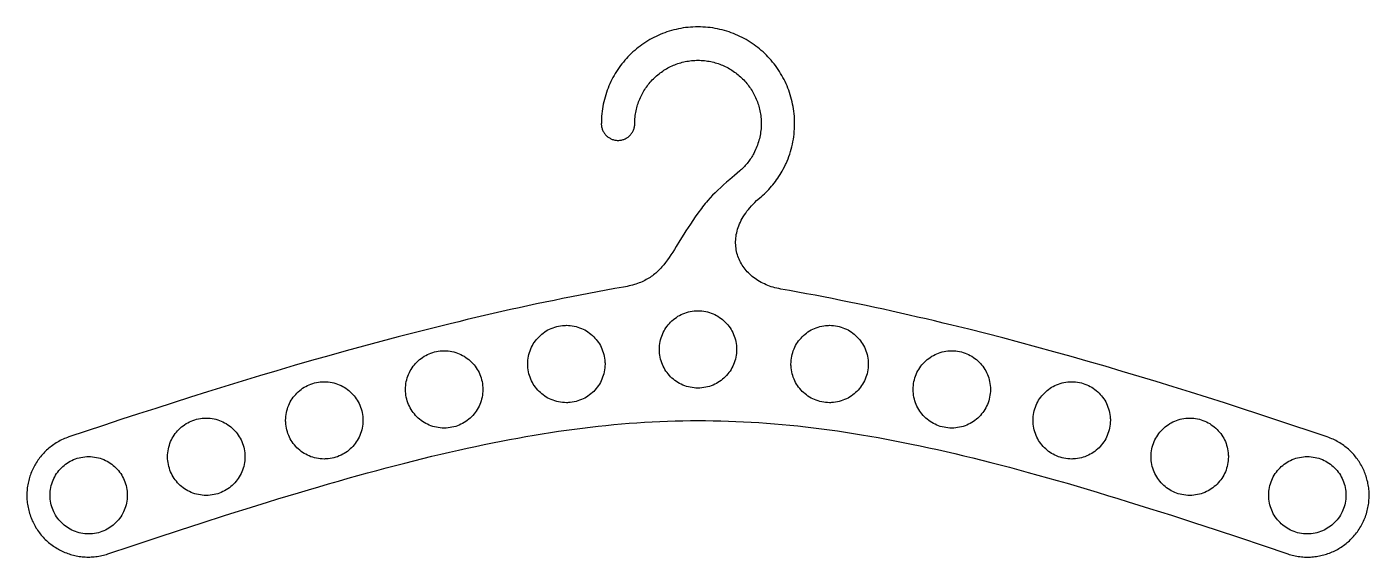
# Model space of a CAD drawing. Extents: x 27 to 2943, y 104 to 2866.
# Drawn here: x 2015.9 to 2415.9, y 2614.4 to 2772.2 of the extents above; entities that cross this region are included whole.
import ezdxf

# ---------------------------------------------------------------- set-up
doc = ezdxf.new("R2010")
doc.units = 0
doc.layers.add('IMPORT_-_HANGER_PACK_EPS', color=18, linetype='CONTINUOUS')

msp = doc.modelspace()

# ---------------------------------------------------------------- linework, layer by layer
at = {"layer": 'IMPORT_-_HANGER_PACK_EPS'}
for points in [[(2215.88, 2772.25), (2215.14, 2772.24), (2214.4, 2772.21), (2213.66, 2772.17), (2212.93, 2772.1), (2212.21, 2772.02), (2211.49, 2771.92), (2210.78, 2771.8), (2210.07, 2771.67), (2209.37, 2771.51), (2208.68, 2771.34), (2207.99, 2771.16), (2207.31, 2770.96), (2206.63, 2770.74), (2205.97, 2770.5), (2205.31, 2770.25), (2204.66, 2769.99), (2204.02, 2769.71), (2203.38, 2769.41), (2202.76, 2769.1), (2202.14, 2768.78), (2201.53, 2768.44), (2200.94, 2768.09), (2200.35, 2767.72), (2199.77, 2767.34), (2199.2, 2766.94), (2198.64, 2766.54), (2198.09, 2766.12), (2197.55, 2765.68), (2197.03, 2765.24), (2196.51, 2764.78), (2196, 2764.31), (2195.51, 2763.83), (2195.03, 2763.33), (2194.56, 2762.83), (2194.1, 2762.31), (2193.66, 2761.78), (2193.22, 2761.25), (2192.8, 2760.7), (2192.39, 2760.14), (2192, 2759.57), (2191.62, 2758.99), (2191.25, 2758.4), (2190.9, 2757.8), (2190.56, 2757.2), (2190.23, 2756.58), (2189.92, 2755.95), (2189.63, 2755.32), (2189.35, 2754.68), (2189.08, 2754.03), (2188.83, 2753.37), (2188.6, 2752.7), (2188.38, 2752.03), (2188.18, 2751.35), (2187.99, 2750.66), (2187.82, 2749.97), (2187.67, 2749.27), (2187.54, 2748.56), (2187.42, 2747.85), (2187.32, 2747.13), (2187.24, 2746.4), (2187.17, 2745.67), (2187.13, 2744.94), (2187.1, 2744.2), (2187.09, 2743.45), (2187.07, 2743.45), (2187.08, 2743.2), (2187.1, 2742.94), (2187.13, 2742.69), (2187.17, 2742.45), (2187.23, 2742.2), (2187.29, 2741.97), (2187.37, 2741.74), (2187.46, 2741.51), (2187.56, 2741.29), (2187.67, 2741.07), (2187.79, 2740.86), (2187.92, 2740.66), (2188.06, 2740.46), (2188.21, 2740.27), (2188.37, 2740.09), (2188.53, 2739.92), (2188.7, 2739.75), (2188.89, 2739.6), (2189.07, 2739.45), (2189.27, 2739.31), (2189.47, 2739.18), (2189.68, 2739.06), (2189.9, 2738.95), (2190.12, 2738.85), (2190.34, 2738.76), (2190.58, 2738.68), (2190.81, 2738.61), (2191.06, 2738.56), (2191.3, 2738.51), (2191.55, 2738.48), (2191.81, 2738.46), (2192.06, 2738.45), (2192.32, 2738.46), (2192.57, 2738.48), (2192.82, 2738.51), (2193.07, 2738.56), (2193.31, 2738.61), (2193.55, 2738.68), (2193.78, 2738.76), (2194.01, 2738.85), (2194.23, 2738.95), (2194.45, 2739.06), (2194.66, 2739.18), (2194.86, 2739.31), (2195.05, 2739.45), (2195.24, 2739.6), (2195.42, 2739.75), (2195.6, 2739.92), (2195.76, 2740.09), (2195.92, 2740.27), (2196.07, 2740.46), (2196.21, 2740.66), (2196.34, 2740.86), (2196.46, 2741.07), (2196.57, 2741.29), (2196.67, 2741.51), (2196.76, 2741.74), (2196.84, 2741.97), (2196.91, 2742.2), (2196.96, 2742.45), (2197.01, 2742.69), (2197.04, 2742.94), (2197.06, 2743.2), (2197.06, 2743.45), (2197.05, 2743.45), (2197.05, 2743.94), (2197.07, 2744.42), (2197.1, 2744.9), (2197.14, 2745.37), (2197.2, 2745.85), (2197.26, 2746.31), (2197.34, 2746.78), (2197.43, 2747.24), (2197.53, 2747.7), (2197.64, 2748.15), (2197.76, 2748.6), (2197.89, 2749.04), (2198.04, 2749.48), (2198.19, 2749.92), (2198.35, 2750.35), (2198.53, 2750.77), (2198.71, 2751.19), (2198.91, 2751.6), (2199.11, 2752.01), (2199.32, 2752.42), (2199.55, 2752.81), (2199.78, 2753.21), (2200.02, 2753.59), (2200.27, 2753.97), (2200.53, 2754.34), (2200.8, 2754.71), (2201.07, 2755.07), (2201.36, 2755.42), (2201.65, 2755.77), (2201.95, 2756.11), (2202.26, 2756.44), (2202.58, 2756.76), (2202.9, 2757.08), (2203.23, 2757.39), (2203.57, 2757.69), (2203.92, 2757.98), (2204.27, 2758.27), (2204.63, 2758.54), (2204.99, 2758.81), (2205.37, 2759.07), (2205.75, 2759.32), (2206.13, 2759.56), (2206.52, 2759.79), (2206.92, 2760.01), (2207.32, 2760.23), (2207.73, 2760.43), (2208.15, 2760.63), (2208.57, 2760.81), (2208.99, 2760.98), (2209.42, 2761.15), (2209.86, 2761.3), (2210.3, 2761.44), (2210.74, 2761.58), (2211.19, 2761.7), (2211.64, 2761.81), (2212.1, 2761.91), (2212.56, 2762), (2213.02, 2762.07), (2213.49, 2762.14), (2213.96, 2762.19), (2214.44, 2762.24), (2214.92, 2762.27), (2215.4, 2762.29), (2215.88, 2762.29), (2216.37, 2762.29), (2216.85, 2762.27), (2217.33, 2762.24), (2217.8, 2762.19), (2218.28, 2762.14), (2218.74, 2762.07), (2219.21, 2762), (2219.67, 2761.91), (2220.13, 2761.81), (2220.58, 2761.7), (2221.03, 2761.58), (2221.47, 2761.44), (2221.91, 2761.3), (2222.35, 2761.15), (2222.77, 2760.98), (2223.2, 2760.81), (2223.62, 2760.63), (2224.03, 2760.43), (2224.44, 2760.23), (2224.85, 2760.01), (2225.24, 2759.79), (2225.63, 2759.56), (2226.02, 2759.32), (2226.4, 2759.07), (2226.77, 2758.81), (2227.14, 2758.54), (2227.5, 2758.27), (2227.85, 2757.98), (2228.2, 2757.69), (2228.54, 2757.39), (2228.87, 2757.08), (2229.19, 2756.76), (2229.51, 2756.44), (2229.82, 2756.11), (2230.12, 2755.77), (2230.41, 2755.42), (2230.7, 2755.07), (2230.97, 2754.71), (2231.24, 2754.34), (2231.5, 2753.97), (2231.75, 2753.59), (2231.99, 2753.21), (2232.22, 2752.81), (2232.45, 2752.42), (2232.66, 2752.01), (2232.86, 2751.6), (2233.06, 2751.19), (2233.24, 2750.77), (2233.42, 2750.35), (2233.58, 2749.92), (2233.74, 2749.48), (2233.88, 2749.04), (2234.01, 2748.6), (2234.13, 2748.15), (2234.25, 2747.7), (2234.35, 2747.24), (2234.43, 2746.78), (2234.51, 2746.31), (2234.58, 2745.85), (2234.63, 2745.37), (2234.68, 2744.9), (2234.71, 2744.42), (2234.72, 2743.94), (2234.73, 2743.45), (2234.72, 2742.94), (2234.7, 2742.43), (2234.67, 2741.92), (2234.62, 2741.42), (2234.56, 2740.92), (2234.48, 2740.42), (2234.4, 2739.93), (2234.3, 2739.44), (2234.18, 2738.96), (2234.06, 2738.48), (2233.92, 2738), (2233.77, 2737.53), (2233.61, 2737.07), (2233.44, 2736.61), (2233.25, 2736.15), (2233.06, 2735.7), (2232.75, 2735.06), (2232.5, 2734.56), (2232.31, 2734.22), (2232.11, 2733.87), (2231.9, 2733.53), (2231.69, 2733.2), (2231.47, 2732.87), (2231.24, 2732.54), (2231, 2732.22), (2230.76, 2731.9), (2230.51, 2731.59), (2230.26, 2731.28), (2229.99, 2730.98), (2229.72, 2730.68), (2229.45, 2730.39), (2229.17, 2730.1), (2228.88, 2729.82), (2228.58, 2729.55), (2228.58, 2729.55), (2228.37, 2729.35), (2226.76, 2727.96), (2225.37, 2726.79), (2224.43, 2725.99), (2223.52, 2725.2), (2222.65, 2724.41), (2221.82, 2723.63), (2221.02, 2722.86), (2220.26, 2722.09), (2219.53, 2721.32), (2218.84, 2720.56), (2218.42, 2720.09), (2218.02, 2719.61), (2217.63, 2719.14), (2217.25, 2718.66), (2216.89, 2718.19), (2216.54, 2717.71), (2216.19, 2717.24), (2215.87, 2716.76), (2215.08, 2715.66), (2214.33, 2714.59), (2213.62, 2713.54), (2212.95, 2712.51), (2212.3, 2711.51), (2211.69, 2710.53), (2210.52, 2708.64), (2209.42, 2706.85), (2208.89, 2706), (2208.36, 2705.17), (2207.84, 2704.37), (2207.31, 2703.59), (2206.78, 2702.84), (2206.24, 2702.12), (2205.69, 2701.43), (2205.41, 2701.1), (2205.13, 2700.77), (2204.84, 2700.45), (2204.54, 2700.14), (2204.24, 2699.83), (2203.94, 2699.53), (2203.63, 2699.24), (2203.31, 2698.96), (2202.98, 2698.69), (2202.65, 2698.42), (2202.31, 2698.16), (2201.95, 2697.91), (2201.59, 2697.66), (2201.23, 2697.43), (2200.85, 2697.2), (2200.46, 2696.98), (2200.06, 2696.77), (2199.65, 2696.56), (2199.22, 2696.37), (2198.79, 2696.18), (2198.34, 2696), (2197.88, 2695.83), (2197.41, 2695.67), (2196.92, 2695.51), (2196.42, 2695.37), (2195.9, 2695.23), (2195.37, 2695.1), (2194.82, 2694.98), (2194.26, 2694.87), (2193.68, 2694.77), (2191.09, 2694.31), (2188.5, 2693.84), (2185.91, 2693.36), (2183.32, 2692.87), (2180.73, 2692.37), (2178.15, 2691.86), (2175.56, 2691.35), (2172.98, 2690.82), (2170.39, 2690.29), (2167.81, 2689.74), (2165.22, 2689.19), (2162.64, 2688.63), (2160.06, 2688.06), (2157.48, 2687.48), (2154.89, 2686.9), (2152.31, 2686.3), (2149.73, 2685.7), (2147.15, 2685.09), (2144.57, 2684.47), (2141.99, 2683.85), (2136.83, 2682.57), (2131.67, 2681.27), (2126.51, 2679.93), (2121.35, 2678.57), (2116.2, 2677.18), (2111.04, 2675.77), (2105.88, 2674.32), (2100.73, 2672.86), (2095.57, 2671.37), (2090.41, 2669.85), (2085.25, 2668.31), (2080.1, 2666.76), (2074.93, 2665.18), (2069.77, 2663.57), (2064.61, 2661.95), (2059.45, 2660.32), (2054.28, 2658.66), (2049.11, 2656.99), (2043.94, 2655.3), (2038.77, 2653.59), (2033.6, 2651.87), (2028.42, 2650.14), (2027.97, 2649.98), (2027.53, 2649.81), (2027.1, 2649.64), (2026.67, 2649.45), (2026.25, 2649.26), (2025.84, 2649.05), (2025.43, 2648.83), (2025.03, 2648.61), (2024.64, 2648.38), (2024.25, 2648.13), (2023.88, 2647.88), (2023.51, 2647.62), (2023.14, 2647.35), (2022.79, 2647.08), (2022.44, 2646.79), (2022.1, 2646.5), (2021.77, 2646.2), (2021.45, 2645.9), (2021.13, 2645.58), (2020.83, 2645.26), (2020.53, 2644.93), (2020.24, 2644.6), (2019.96, 2644.26), (2019.68, 2643.91), (2019.42, 2643.56), (2019.16, 2643.2), (2018.92, 2642.83), (2018.68, 2642.46), (2018.45, 2642.08), (2018.23, 2641.7), (2018.02, 2641.32), (2017.82, 2640.92), (2017.63, 2640.53), (2017.45, 2640.13), (2017.27, 2639.72), (2017.11, 2639.31), (2016.96, 2638.9), (2016.81, 2638.48), (2016.68, 2638.06), (2016.56, 2637.64), (2016.44, 2637.21), (2016.34, 2636.78), (2016.25, 2636.35), (2016.16, 2635.91), (2016.09, 2635.47), (2016.03, 2635.03), (2015.98, 2634.59), (2015.94, 2634.15), (2015.91, 2633.7), (2015.89, 2633.25), (2015.89, 2632.8), (2015.89, 2632.35), (2015.91, 2631.9), (2015.93, 2631.45), (2015.97, 2630.99), (2016.02, 2630.54), (2016.08, 2630.09), (2016.15, 2629.63), (2016.24, 2629.18), (2016.33, 2628.72), (2016.44, 2628.27), (2016.56, 2627.82), (2016.7, 2627.37), (2016.84, 2626.92), (2017, 2626.47), (2017.16, 2626.03), (2017.34, 2625.59), (2017.52, 2625.17), (2017.72, 2624.75), (2017.93, 2624.33), (2018.14, 2623.93), (2018.37, 2623.53), (2018.6, 2623.13), (2018.84, 2622.75), (2019.09, 2622.37), (2019.35, 2622), (2019.62, 2621.64), (2019.9, 2621.29), (2020.18, 2620.94), (2020.47, 2620.6), (2020.77, 2620.27), (2021.08, 2619.94), (2021.39, 2619.63), (2021.71, 2619.32), (2022.04, 2619.02), (2022.38, 2618.73), (2022.72, 2618.45), (2023.07, 2618.18), (2023.42, 2617.92), (2023.78, 2617.66), (2024.14, 2617.41), (2024.52, 2617.18), (2024.89, 2616.95), (2025.27, 2616.73), (2025.66, 2616.52), (2026.05, 2616.32), (2026.45, 2616.12), (2026.85, 2615.94), (2027.25, 2615.77), (2027.66, 2615.61), (2028.08, 2615.45), (2028.49, 2615.31), (2028.91, 2615.18), (2029.34, 2615.05), (2029.77, 2614.94), (2030.2, 2614.84), (2030.63, 2614.74), (2031.06, 2614.66), (2031.5, 2614.59), (2031.94, 2614.53), (2032.39, 2614.48), (2032.83, 2614.44), (2033.28, 2614.41), (2033.72, 2614.39), (2034.17, 2614.38), (2034.62, 2614.39), (2035.08, 2614.4), (2035.53, 2614.43), (2035.98, 2614.47), (2036.44, 2614.52), (2036.89, 2614.58), (2037.34, 2614.65), (2037.8, 2614.73), (2038.25, 2614.83), (2038.71, 2614.94), (2039.16, 2615.06), (2039.61, 2615.19), (2040.06, 2615.34), (2047.32, 2617.76), (2054.4, 2620.12), (2061.34, 2622.39), (2068.11, 2624.59), (2074.74, 2626.71), (2078, 2627.75), (2081.22, 2628.76), (2084.41, 2629.76), (2087.56, 2630.73), (2090.68, 2631.69), (2093.77, 2632.62), (2096.83, 2633.54), (2099.85, 2634.44), (2102.85, 2635.32), (2105.81, 2636.18), (2108.74, 2637.02), (2111.65, 2637.85), (2114.52, 2638.65), (2117.37, 2639.43), (2120.19, 2640.2), (2122.99, 2640.94), (2125.76, 2641.67), (2128.5, 2642.38), (2131.22, 2643.07), (2133.92, 2643.73), (2136.59, 2644.38), (2139.24, 2645.01), (2141.87, 2645.63), (2144.47, 2646.22), (2147.06, 2646.79), (2149.62, 2647.34), (2152.17, 2647.88), (2154.69, 2648.39), (2157.2, 2648.89), (2159.69, 2649.37), (2162.17, 2649.82), (2164.63, 2650.26), (2167.07, 2650.68), (2169.5, 2651.08), (2171.91, 2651.46), (2174.31, 2651.82), (2176.69, 2652.16), (2179.07, 2652.48), (2181.43, 2652.79), (2183.78, 2653.07), (2186.12, 2653.34), (2188.45, 2653.58), (2190.77, 2653.81), (2193.08, 2654.01), (2195.39, 2654.2), (2197.69, 2654.37), (2199.98, 2654.52), (2202.26, 2654.65), (2204.54, 2654.76), (2206.81, 2654.85), (2209.08, 2654.92), (2211.35, 2654.97), (2213.61, 2655), (2215.88, 2655.01), (2218.13, 2655.01), (2220.4, 2654.98), (2222.66, 2654.94), (2224.93, 2654.87), (2227.2, 2654.79), (2229.48, 2654.68), (2231.76, 2654.56), (2234.05, 2654.42), (2236.35, 2654.26), (2238.65, 2654.08), (2240.96, 2653.88), (2243.28, 2653.66), (2245.61, 2653.42), (2247.95, 2653.16), (2250.3, 2652.88), (2252.66, 2652.58), (2255.03, 2652.27), (2257.42, 2651.93), (2259.81, 2651.57), (2262.23, 2651.2), (2264.65, 2650.8), (2267.09, 2650.39), (2269.55, 2649.95), (2272.02, 2649.5), (2274.51, 2649.03), (2277.02, 2648.54), (2279.55, 2648.02), (2282.09, 2647.49), (2284.65, 2646.94), (2287.24, 2646.37), (2289.84, 2645.78), (2292.47, 2645.17), (2295.12, 2644.54), (2297.79, 2643.9), (2300.48, 2643.23), (2303.2, 2642.54), (2305.94, 2641.83), (2308.71, 2641.11), (2311.5, 2640.36), (2314.32, 2639.59), (2317.17, 2638.81), (2320.05, 2638), (2322.95, 2637.18), (2325.88, 2636.34), (2328.85, 2635.47), (2331.84, 2634.59), (2334.86, 2633.69), (2337.92, 2632.76), (2341, 2631.82), (2344.13, 2630.86), (2347.28, 2629.88), (2350.47, 2628.88), (2353.69, 2627.86), (2356.95, 2626.82), (2363.57, 2624.68), (2370.35, 2622.46), (2377.28, 2620.16), (2384.36, 2617.79), (2391.62, 2615.34), (2392.07, 2615.19), (2392.52, 2615.05), (2392.97, 2614.93), (2393.43, 2614.82), (2393.88, 2614.72), (2394.34, 2614.64), (2394.79, 2614.56), (2395.25, 2614.5), (2395.7, 2614.45), (2396.15, 2614.41), (2396.61, 2614.38), (2397.06, 2614.36), (2397.51, 2614.36), (2397.96, 2614.36), (2398.41, 2614.38), (2398.86, 2614.41), (2399.3, 2614.45), (2399.74, 2614.5), (2400.19, 2614.56), (2400.62, 2614.63), (2401.06, 2614.71), (2401.5, 2614.8), (2401.93, 2614.9), (2402.36, 2615.01), (2402.78, 2615.13), (2403.2, 2615.27), (2403.62, 2615.41), (2404.03, 2615.56), (2404.44, 2615.72), (2404.85, 2615.89), (2405.25, 2616.07), (2405.65, 2616.27), (2406.04, 2616.47), (2406.43, 2616.67), (2406.82, 2616.89), (2407.19, 2617.12), (2407.57, 2617.36), (2407.93, 2617.6), (2408.29, 2617.86), (2408.65, 2618.12), (2409, 2618.39), (2409.34, 2618.67), (2409.68, 2618.96), (2410.01, 2619.26), (2410.33, 2619.57), (2410.65, 2619.88), (2410.95, 2620.2), (2411.26, 2620.53), (2411.55, 2620.87), (2411.83, 2621.22), (2412.11, 2621.57), (2412.38, 2621.93), (2412.64, 2622.3), (2412.9, 2622.68), (2413.14, 2623.07), (2413.38, 2623.46), (2413.6, 2623.86), (2413.82, 2624.26), (2414.03, 2624.68), (2414.23, 2625.1), (2414.41, 2625.52), (2414.59, 2625.96), (2414.76, 2626.4), (2414.92, 2626.84), (2415.07, 2627.3), (2415.2, 2627.75), (2415.32, 2628.2), (2415.43, 2628.65), (2415.53, 2629.11), (2415.62, 2629.56), (2415.69, 2630.02), (2415.75, 2630.47), (2415.8, 2630.93), (2415.84, 2631.38), (2415.87, 2631.83), (2415.89, 2632.28), (2415.89, 2632.73), (2415.89, 2633.18), (2415.87, 2633.63), (2415.85, 2634.08), (2415.81, 2634.53), (2415.76, 2634.97), (2415.7, 2635.41), (2415.63, 2635.85), (2415.55, 2636.29), (2415.46, 2636.72), (2415.35, 2637.15), (2415.24, 2637.58), (2415.12, 2638), (2414.99, 2638.43), (2414.85, 2638.84), (2414.69, 2639.26), (2414.53, 2639.67), (2414.36, 2640.07), (2414.18, 2640.48), (2413.99, 2640.87), (2413.79, 2641.27), (2413.58, 2641.65), (2413.36, 2642.04), (2413.13, 2642.41), (2412.9, 2642.79), (2412.65, 2643.15), (2412.4, 2643.51), (2412.13, 2643.87), (2411.86, 2644.22), (2411.58, 2644.56), (2411.29, 2644.9), (2410.99, 2645.23), (2410.69, 2645.55), (2410.37, 2645.87), (2410.05, 2646.17), (2409.72, 2646.47), (2409.38, 2646.77), (2409.04, 2647.05), (2408.68, 2647.33), (2408.32, 2647.6), (2407.95, 2647.86), (2407.57, 2648.12), (2407.19, 2648.36), (2406.8, 2648.6), (2406.4, 2648.82), (2405.99, 2649.04), (2405.58, 2649.25), (2405.16, 2649.44), (2404.73, 2649.63), (2404.3, 2649.81), (2403.86, 2649.98), (2403.41, 2650.14), (2398.3, 2651.87), (2393.19, 2653.58), (2388.09, 2655.28), (2382.99, 2656.95), (2377.9, 2658.62), (2372.8, 2660.26), (2367.71, 2661.88), (2362.62, 2663.48), (2357.54, 2665.07), (2352.45, 2666.63), (2347.37, 2668.17), (2342.29, 2669.68), (2337.21, 2671.18), (2332.13, 2672.65), (2327.05, 2674.09), (2321.97, 2675.51), (2316.89, 2676.9), (2311.81, 2678.27), (2306.73, 2679.61), (2301.65, 2680.92), (2296.57, 2682.2), (2291.49, 2683.45), (2288.94, 2684.06), (2286.4, 2684.67), (2283.86, 2685.27), (2281.32, 2685.86), (2278.78, 2686.44), (2276.23, 2687.02), (2273.69, 2687.59), (2271.14, 2688.15), (2268.6, 2688.7), (2266.05, 2689.24), (2263.51, 2689.77), (2260.96, 2690.3), (2258.41, 2690.82), (2255.86, 2691.33), (2253.32, 2691.82), (2250.77, 2692.32), (2248.22, 2692.8), (2245.66, 2693.27), (2243.11, 2693.73), (2240.56, 2694.19), (2240.55, 2694.19), (2239.97, 2694.3), (2239.4, 2694.42), (2238.83, 2694.56), (2238.28, 2694.71), (2237.73, 2694.88), (2237.2, 2695.06), (2236.67, 2695.25), (2236.16, 2695.46), (2235.66, 2695.69), (2235.17, 2695.93), (2234.69, 2696.18), (2234.22, 2696.44), (2233.76, 2696.72), (2233.32, 2697), (2232.89, 2697.31), (2232.47, 2697.62), (2232.07, 2697.94), (2231.68, 2698.27), (2231.3, 2698.62), (2230.94, 2698.98), (2230.59, 2699.34), (2230.26, 2699.72), (2229.94, 2700.1), (2229.63, 2700.5), (2229.35, 2700.9), (2229.08, 2701.31), (2228.82, 2701.73), (2228.58, 2702.16), (2228.36, 2702.6), (2228.15, 2703.04), (2227.97, 2703.49), (2227.79, 2703.95), (2227.64, 2704.41), (2227.51, 2704.89), (2227.39, 2705.36), (2227.29, 2705.85), (2227.22, 2706.33), (2227.16, 2706.83), (2227.12, 2707.33), (2227.1, 2707.83), (2227.1, 2708.34), (2227.12, 2708.85), (2227.16, 2709.36), (2227.23, 2709.88), (2227.31, 2710.4), (2227.42, 2710.93), (2227.55, 2711.45), (2227.7, 2711.98), (2227.87, 2712.51), (2228.06, 2713.05), (2228.28, 2713.58), (2228.53, 2714.11), (2228.79, 2714.65), (2229.08, 2715.19), (2229.39, 2715.72), (2229.73, 2716.26), (2230.1, 2716.79), (2230.48, 2717.33), (2230.9, 2717.86), (2231.34, 2718.4), (2231.8, 2718.93), (2232.29, 2719.46), (2232.81, 2719.98), (2233.35, 2720.51), (2234.18, 2721.2), (2234.91, 2721.84), (2235.22, 2722.09), (2235.26, 2722.13), (2235.71, 2722.54), (2236.14, 2722.97), (2236.57, 2723.4), (2237, 2723.85), (2237.41, 2724.3), (2237.81, 2724.77), (2238.2, 2725.24), (2238.59, 2725.72), (2238.96, 2726.21), (2239.33, 2726.71), (2239.68, 2727.22), (2240.02, 2727.73), (2240.36, 2728.25), (2240.68, 2728.79), (2240.99, 2729.33), (2241.29, 2729.87), (2241.77, 2730.8), (2241.98, 2731.22), (2242.16, 2731.6), (2242.45, 2732.28), (2242.73, 2732.97), (2242.99, 2733.67), (2243.24, 2734.38), (2243.46, 2735.09), (2243.67, 2735.82), (2243.86, 2736.55), (2244.03, 2737.29), (2244.18, 2738.03), (2244.32, 2738.79), (2244.43, 2739.55), (2244.52, 2740.32), (2244.59, 2741.09), (2244.64, 2741.88), (2244.68, 2742.66), (2244.69, 2743.45), (2244.68, 2744.2), (2244.65, 2744.94), (2244.6, 2745.67), (2244.54, 2746.4), (2244.46, 2747.13), (2244.36, 2747.85), (2244.24, 2748.56), (2244.1, 2749.27), (2243.95, 2749.97), (2243.78, 2750.66), (2243.6, 2751.35), (2243.39, 2752.03), (2243.18, 2752.7), (2242.94, 2753.37), (2242.69, 2754.03), (2242.43, 2754.68), (2242.15, 2755.32), (2241.85, 2755.95), (2241.54, 2756.58), (2241.22, 2757.2), (2240.88, 2757.8), (2240.52, 2758.4), (2240.16, 2758.99), (2239.78, 2759.57), (2239.38, 2760.14), (2238.97, 2760.7), (2238.55, 2761.25), (2238.12, 2761.78), (2237.67, 2762.31), (2237.22, 2762.83), (2236.75, 2763.33), (2236.26, 2763.83), (2235.77, 2764.31), (2235.27, 2764.78), (2234.75, 2765.24), (2234.22, 2765.68), (2233.68, 2766.12), (2233.13, 2766.54), (2232.58, 2766.94), (2232.01, 2767.34), (2231.43, 2767.72), (2230.84, 2768.09), (2230.24, 2768.44), (2229.63, 2768.78), (2229.01, 2769.1), (2228.39, 2769.41), (2227.75, 2769.71), (2227.11, 2769.99), (2226.46, 2770.25), (2225.8, 2770.5), (2225.14, 2770.74), (2224.46, 2770.96), (2223.78, 2771.16), (2223.09, 2771.34), (2222.4, 2771.51), (2221.7, 2771.67), (2220.99, 2771.8), (2220.28, 2771.92), (2219.56, 2772.02), (2218.83, 2772.1), (2218.1, 2772.17), (2217.37, 2772.21), (2216.63, 2772.24), (2215.88, 2772.25)], [(2215.88, 2687.72), (2216.48, 2687.71), (2217.06, 2687.67), (2217.64, 2687.59), (2218.2, 2687.49), (2218.76, 2687.36), (2219.31, 2687.21), (2219.84, 2687.03), (2220.37, 2686.82), (2220.88, 2686.59), (2221.37, 2686.33), (2221.85, 2686.06), (2222.32, 2685.76), (2222.77, 2685.44), (2223.21, 2685.09), (2223.63, 2684.73), (2224.03, 2684.35), (2224.41, 2683.95), (2224.77, 2683.53), (2225.11, 2683.1), (2225.43, 2682.65), (2225.73, 2682.18), (2226.01, 2681.7), (2226.27, 2681.2), (2226.5, 2680.69), (2226.7, 2680.17), (2226.88, 2679.63), (2227.04, 2679.08), (2227.17, 2678.53), (2227.27, 2677.96), (2227.34, 2677.38), (2227.39, 2676.8), (2227.4, 2676.5), (2227.4, 2676.21), (2227.39, 2675.61), (2227.34, 2675.03), (2227.27, 2674.45), (2227.17, 2673.89), (2227.04, 2673.33), (2226.88, 2672.78), (2226.7, 2672.25), (2226.5, 2671.73), (2226.27, 2671.22), (2226.01, 2670.72), (2225.73, 2670.24), (2225.43, 2669.77), (2225.11, 2669.32), (2224.77, 2668.89), (2224.41, 2668.47), (2224.03, 2668.07), (2223.63, 2667.69), (2223.21, 2667.33), (2222.77, 2666.98), (2222.32, 2666.66), (2221.85, 2666.36), (2221.37, 2666.09), (2220.88, 2665.83), (2220.37, 2665.6), (2219.84, 2665.4), (2219.31, 2665.21), (2218.76, 2665.06), (2218.2, 2664.93), (2217.64, 2664.83), (2217.06, 2664.76), (2216.48, 2664.71), (2216.18, 2664.7), (2215.88, 2664.7), (2215.29, 2664.71), (2214.71, 2664.76), (2214.13, 2664.83), (2213.56, 2664.93), (2213.01, 2665.06), (2212.46, 2665.21), (2211.93, 2665.4), (2211.4, 2665.6), (2210.89, 2665.83), (2210.4, 2666.09), (2209.91, 2666.36), (2209.45, 2666.66), (2209, 2666.98), (2208.56, 2667.33), (2208.14, 2667.69), (2207.74, 2668.07), (2207.36, 2668.47), (2207, 2668.89), (2206.66, 2669.32), (2206.34, 2669.77), (2206.04, 2670.24), (2205.76, 2670.72), (2205.51, 2671.22), (2205.28, 2671.73), (2205.07, 2672.25), (2204.89, 2672.78), (2204.74, 2673.33), (2204.61, 2673.89), (2204.51, 2674.45), (2204.43, 2675.03), (2204.39, 2675.61), (2204.38, 2675.91), (2204.37, 2676.21), (2204.39, 2676.8), (2204.43, 2677.38), (2204.51, 2677.96), (2204.61, 2678.53), (2204.74, 2679.08), (2204.89, 2679.63), (2205.07, 2680.17), (2205.28, 2680.69), (2205.51, 2681.2), (2205.76, 2681.7), (2206.04, 2682.18), (2206.34, 2682.65), (2206.66, 2683.1), (2207, 2683.53), (2207.36, 2683.95), (2207.74, 2684.35), (2208.14, 2684.73), (2208.56, 2685.09), (2209, 2685.44), (2209.45, 2685.76), (2209.91, 2686.06), (2210.4, 2686.33), (2210.89, 2686.59), (2211.4, 2686.82), (2211.93, 2687.03), (2212.46, 2687.21), (2213.01, 2687.36), (2213.56, 2687.49), (2214.13, 2687.59), (2214.71, 2687.67), (2215.29, 2687.71), (2215.59, 2687.72)], [(2176.66, 2683.38), (2177.26, 2683.36), (2177.84, 2683.32), (2178.42, 2683.24), (2178.98, 2683.14), (2179.54, 2683.01), (2180.09, 2682.86), (2180.62, 2682.68), (2181.15, 2682.47), (2181.66, 2682.24), (2182.15, 2681.99), (2182.64, 2681.71), (2183.1, 2681.41), (2183.55, 2681.09), (2183.99, 2680.75), (2184.41, 2680.38), (2184.81, 2680), (2185.19, 2679.6), (2185.55, 2679.18), (2185.89, 2678.75), (2186.21, 2678.3), (2186.51, 2677.83), (2186.79, 2677.35), (2187.05, 2676.85), (2187.28, 2676.34), (2187.48, 2675.82), (2187.66, 2675.28), (2187.82, 2674.74), (2187.95, 2674.18), (2188.05, 2673.61), (2188.12, 2673.04), (2188.17, 2672.45), (2188.18, 2672.16), (2188.18, 2671.86), (2188.17, 2671.27), (2188.12, 2670.68), (2188.05, 2670.11), (2187.95, 2669.54), (2187.82, 2668.98), (2187.66, 2668.44), (2187.48, 2667.9), (2187.28, 2667.38), (2187.05, 2666.87), (2186.79, 2666.37), (2186.51, 2665.89), (2186.21, 2665.42), (2185.89, 2664.97), (2185.55, 2664.54), (2185.19, 2664.12), (2184.81, 2663.72), (2184.41, 2663.34), (2183.99, 2662.98), (2183.55, 2662.64), (2183.1, 2662.31), (2182.64, 2662.02), (2182.15, 2661.74), (2181.66, 2661.48), (2181.15, 2661.25), (2180.62, 2661.05), (2180.09, 2660.87), (2179.54, 2660.71), (2178.98, 2660.58), (2178.42, 2660.48), (2177.84, 2660.41), (2177.26, 2660.36), (2176.96, 2660.35), (2176.66, 2660.35), (2176.07, 2660.36), (2175.49, 2660.41), (2174.91, 2660.48), (2174.34, 2660.58), (2173.79, 2660.71), (2173.24, 2660.87), (2172.7, 2661.05), (2172.18, 2661.25), (2171.67, 2661.48), (2171.17, 2661.74), (2170.69, 2662.02), (2170.23, 2662.31), (2169.77, 2662.64), (2169.34, 2662.98), (2168.92, 2663.34), (2168.52, 2663.72), (2168.14, 2664.12), (2167.78, 2664.54), (2167.44, 2664.97), (2167.11, 2665.42), (2166.81, 2665.89), (2166.54, 2666.37), (2166.28, 2666.87), (2166.05, 2667.38), (2165.85, 2667.9), (2165.66, 2668.44), (2165.51, 2668.98), (2165.38, 2669.54), (2165.28, 2670.11), (2165.21, 2670.68), (2165.16, 2671.27), (2165.15, 2671.56), (2165.15, 2671.86), (2165.16, 2672.45), (2165.21, 2673.04), (2165.28, 2673.61), (2165.38, 2674.18), (2165.51, 2674.74), (2165.66, 2675.28), (2165.85, 2675.82), (2166.05, 2676.34), (2166.28, 2676.85), (2166.54, 2677.35), (2166.81, 2677.83), (2167.11, 2678.3), (2167.44, 2678.75), (2167.78, 2679.18), (2168.14, 2679.6), (2168.52, 2680), (2168.92, 2680.38), (2169.34, 2680.75), (2169.77, 2681.09), (2170.23, 2681.41), (2170.69, 2681.71), (2171.17, 2681.99), (2171.67, 2682.24), (2172.18, 2682.47), (2172.7, 2682.68), (2173.24, 2682.86), (2173.79, 2683.01), (2174.34, 2683.14), (2174.91, 2683.24), (2175.49, 2683.32), (2176.07, 2683.36), (2176.37, 2683.37)], [(2255.11, 2683.38), (2255.7, 2683.36), (2256.29, 2683.32), (2256.87, 2683.24), (2257.43, 2683.14), (2257.99, 2683.01), (2258.54, 2682.86), (2259.07, 2682.68), (2259.59, 2682.47), (2260.1, 2682.24), (2260.6, 2681.99), (2261.08, 2681.71), (2261.55, 2681.41), (2262, 2681.09), (2262.44, 2680.75), (2262.86, 2680.38), (2263.26, 2680), (2263.64, 2679.6), (2264, 2679.18), (2264.34, 2678.75), (2264.66, 2678.3), (2264.96, 2677.83), (2265.24, 2677.35), (2265.49, 2676.85), (2265.72, 2676.34), (2265.93, 2675.82), (2266.11, 2675.28), (2266.27, 2674.74), (2266.4, 2674.18), (2266.5, 2673.61), (2266.57, 2673.04), (2266.62, 2672.45), (2266.63, 2672.16), (2266.63, 2671.86), (2266.62, 2671.27), (2266.57, 2670.68), (2266.5, 2670.11), (2266.4, 2669.54), (2266.27, 2668.98), (2266.11, 2668.44), (2265.93, 2667.9), (2265.72, 2667.38), (2265.49, 2666.87), (2265.24, 2666.37), (2264.96, 2665.89), (2264.66, 2665.42), (2264.34, 2664.97), (2264, 2664.54), (2263.64, 2664.12), (2263.26, 2663.72), (2262.86, 2663.34), (2262.44, 2662.98), (2262, 2662.64), (2261.55, 2662.31), (2261.08, 2662.02), (2260.6, 2661.74), (2260.1, 2661.48), (2259.59, 2661.25), (2259.07, 2661.05), (2258.54, 2660.87), (2257.99, 2660.71), (2257.43, 2660.58), (2256.87, 2660.48), (2256.29, 2660.41), (2255.7, 2660.36), (2255.41, 2660.35), (2255.11, 2660.35), (2254.52, 2660.36), (2253.93, 2660.41), (2253.36, 2660.48), (2252.79, 2660.58), (2252.23, 2660.71), (2251.69, 2660.87), (2251.15, 2661.05), (2250.63, 2661.25), (2250.12, 2661.48), (2249.62, 2661.74), (2249.14, 2662.02), (2248.67, 2662.31), (2248.22, 2662.64), (2247.79, 2662.98), (2247.37, 2663.34), (2246.97, 2663.72), (2246.59, 2664.12), (2246.23, 2664.54), (2245.88, 2664.97), (2245.56, 2665.42), (2245.26, 2665.89), (2244.98, 2666.37), (2244.73, 2666.87), (2244.5, 2667.38), (2244.29, 2667.9), (2244.11, 2668.44), (2243.96, 2668.98), (2243.83, 2669.54), (2243.73, 2670.11), (2243.65, 2670.68), (2243.61, 2671.27), (2243.6, 2671.56), (2243.59, 2671.86), (2243.61, 2672.45), (2243.65, 2673.04), (2243.73, 2673.61), (2243.83, 2674.18), (2243.96, 2674.74), (2244.11, 2675.28), (2244.29, 2675.82), (2244.5, 2676.34), (2244.73, 2676.85), (2244.98, 2677.35), (2245.26, 2677.83), (2245.56, 2678.3), (2245.88, 2678.75), (2246.23, 2679.18), (2246.59, 2679.6), (2246.97, 2680), (2247.37, 2680.38), (2247.79, 2680.75), (2248.22, 2681.09), (2248.67, 2681.41), (2249.14, 2681.71), (2249.62, 2681.99), (2250.12, 2682.24), (2250.63, 2682.47), (2251.15, 2682.68), (2251.69, 2682.86), (2252.23, 2683.01), (2252.79, 2683.14), (2253.36, 2683.24), (2253.93, 2683.32), (2254.52, 2683.36), (2254.81, 2683.37)], [(2140.26, 2675.82), (2140.85, 2675.8), (2141.43, 2675.76), (2142.01, 2675.69), (2142.58, 2675.58), (2143.13, 2675.46), (2143.68, 2675.3), (2144.22, 2675.12), (2144.74, 2674.91), (2145.25, 2674.68), (2145.75, 2674.43), (2146.23, 2674.15), (2146.7, 2673.85), (2147.15, 2673.53), (2147.58, 2673.19), (2148, 2672.83), (2148.4, 2672.44), (2148.78, 2672.04), (2149.14, 2671.63), (2149.49, 2671.19), (2149.81, 2670.74), (2150.11, 2670.27), (2150.38, 2669.79), (2150.64, 2669.29), (2150.87, 2668.78), (2151.08, 2668.26), (2151.26, 2667.72), (2151.41, 2667.18), (2151.54, 2666.62), (2151.64, 2666.05), (2151.72, 2665.48), (2151.76, 2664.89), (2151.77, 2664.6), (2151.78, 2664.3), (2151.76, 2663.71), (2151.72, 2663.12), (2151.64, 2662.55), (2151.54, 2661.98), (2151.41, 2661.42), (2151.26, 2660.88), (2151.08, 2660.34), (2150.87, 2659.82), (2150.64, 2659.31), (2150.38, 2658.81), (2150.11, 2658.33), (2149.81, 2657.86), (2149.49, 2657.41), (2149.14, 2656.98), (2148.78, 2656.56), (2148.4, 2656.16), (2148, 2655.78), (2147.58, 2655.41), (2147.15, 2655.07), (2146.7, 2654.75), (2146.23, 2654.45), (2145.75, 2654.17), (2145.25, 2653.92), (2144.74, 2653.69), (2144.22, 2653.48), (2143.68, 2653.3), (2143.13, 2653.15), (2142.58, 2653.02), (2142.01, 2652.92), (2141.43, 2652.84), (2140.85, 2652.8), (2140.55, 2652.79), (2140.26, 2652.78), (2139.66, 2652.8), (2139.08, 2652.84), (2138.5, 2652.92), (2137.94, 2653.02), (2137.38, 2653.15), (2136.83, 2653.3), (2136.3, 2653.48), (2135.78, 2653.69), (2135.26, 2653.92), (2134.77, 2654.17), (2134.29, 2654.45), (2133.82, 2654.75), (2133.37, 2655.07), (2132.93, 2655.41), (2132.51, 2655.78), (2132.11, 2656.16), (2131.73, 2656.56), (2131.37, 2656.98), (2131.03, 2657.41), (2130.71, 2657.86), (2130.41, 2658.33), (2130.13, 2658.81), (2129.88, 2659.31), (2129.64, 2659.82), (2129.44, 2660.34), (2129.26, 2660.88), (2129.1, 2661.42), (2128.97, 2661.98), (2128.87, 2662.55), (2128.8, 2663.12), (2128.75, 2663.71), (2128.74, 2664), (2128.74, 2664.3), (2128.75, 2664.89), (2128.8, 2665.48), (2128.87, 2666.05), (2128.97, 2666.62), (2129.1, 2667.18), (2129.26, 2667.72), (2129.44, 2668.26), (2129.64, 2668.78), (2129.88, 2669.29), (2130.13, 2669.79), (2130.41, 2670.27), (2130.71, 2670.74), (2131.03, 2671.19), (2131.37, 2671.63), (2131.73, 2672.04), (2132.11, 2672.44), (2132.51, 2672.83), (2132.93, 2673.19), (2133.37, 2673.53), (2133.82, 2673.85), (2134.29, 2674.15), (2134.77, 2674.43), (2135.26, 2674.68), (2135.78, 2674.91), (2136.3, 2675.12), (2136.83, 2675.3), (2137.38, 2675.46), (2137.94, 2675.58), (2138.5, 2675.69), (2139.08, 2675.76), (2139.66, 2675.8), (2139.96, 2675.82)], [(2291.52, 2675.82), (2292.11, 2675.8), (2292.7, 2675.76), (2293.27, 2675.69), (2293.84, 2675.58), (2294.4, 2675.46), (2294.94, 2675.3), (2295.48, 2675.12), (2296, 2674.91), (2296.51, 2674.68), (2297.01, 2674.43), (2297.49, 2674.15), (2297.96, 2673.85), (2298.41, 2673.53), (2298.84, 2673.19), (2299.26, 2672.83), (2299.66, 2672.44), (2300.04, 2672.04), (2300.4, 2671.63), (2300.75, 2671.19), (2301.07, 2670.74), (2301.37, 2670.27), (2301.65, 2669.79), (2301.9, 2669.29), (2302.13, 2668.78), (2302.34, 2668.26), (2302.52, 2667.72), (2302.67, 2667.18), (2302.8, 2666.62), (2302.9, 2666.05), (2302.98, 2665.48), (2303.02, 2664.89), (2303.03, 2664.6), (2303.04, 2664.3), (2303.02, 2663.71), (2302.98, 2663.12), (2302.9, 2662.55), (2302.8, 2661.98), (2302.67, 2661.42), (2302.52, 2660.88), (2302.34, 2660.34), (2302.13, 2659.82), (2301.9, 2659.31), (2301.65, 2658.81), (2301.37, 2658.33), (2301.07, 2657.86), (2300.75, 2657.41), (2300.4, 2656.98), (2300.04, 2656.56), (2299.66, 2656.16), (2299.26, 2655.78), (2298.84, 2655.41), (2298.41, 2655.07), (2297.96, 2654.75), (2297.49, 2654.45), (2297.01, 2654.17), (2296.51, 2653.92), (2296, 2653.69), (2295.48, 2653.48), (2294.94, 2653.3), (2294.4, 2653.15), (2293.84, 2653.02), (2293.27, 2652.92), (2292.7, 2652.84), (2292.11, 2652.8), (2291.82, 2652.79), (2291.52, 2652.78), (2290.93, 2652.8), (2290.34, 2652.84), (2289.76, 2652.92), (2289.2, 2653.02), (2288.64, 2653.15), (2288.09, 2653.3), (2287.56, 2653.48), (2287.04, 2653.69), (2286.53, 2653.92), (2286.03, 2654.17), (2285.55, 2654.45), (2285.08, 2654.75), (2284.63, 2655.07), (2284.19, 2655.41), (2283.77, 2655.78), (2283.37, 2656.16), (2282.99, 2656.56), (2282.63, 2656.98), (2282.29, 2657.41), (2281.97, 2657.86), (2281.67, 2658.33), (2281.39, 2658.81), (2281.14, 2659.31), (2280.91, 2659.82), (2280.7, 2660.34), (2280.52, 2660.88), (2280.36, 2661.42), (2280.23, 2661.98), (2280.13, 2662.55), (2280.06, 2663.12), (2280.01, 2663.71), (2280, 2664), (2280, 2664.3), (2280.01, 2664.89), (2280.06, 2665.48), (2280.13, 2666.05), (2280.23, 2666.62), (2280.36, 2667.18), (2280.52, 2667.72), (2280.7, 2668.26), (2280.91, 2668.78), (2281.14, 2669.29), (2281.39, 2669.79), (2281.67, 2670.27), (2281.97, 2670.74), (2282.29, 2671.19), (2282.63, 2671.63), (2282.99, 2672.04), (2283.37, 2672.44), (2283.77, 2672.83), (2284.19, 2673.19), (2284.63, 2673.53), (2285.08, 2673.85), (2285.55, 2674.15), (2286.03, 2674.43), (2286.53, 2674.68), (2287.04, 2674.91), (2287.56, 2675.12), (2288.09, 2675.3), (2288.64, 2675.46), (2289.2, 2675.58), (2289.76, 2675.69), (2290.34, 2675.76), (2290.93, 2675.8), (2291.22, 2675.82)], [(2104.52, 2666.6), (2105.11, 2666.59), (2105.7, 2666.54), (2106.27, 2666.47), (2106.84, 2666.37), (2107.4, 2666.24), (2107.95, 2666.09), (2108.48, 2665.9), (2109, 2665.7), (2109.51, 2665.47), (2110.01, 2665.21), (2110.49, 2664.94), (2110.96, 2664.64), (2111.41, 2664.32), (2111.85, 2663.97), (2112.26, 2663.61), (2112.66, 2663.23), (2113.05, 2662.83), (2113.41, 2662.42), (2113.75, 2661.98), (2114.07, 2661.53), (2114.37, 2661.06), (2114.65, 2660.58), (2114.9, 2660.08), (2115.13, 2659.57), (2115.34, 2659.05), (2115.52, 2658.52), (2115.68, 2657.97), (2115.81, 2657.41), (2115.91, 2656.85), (2115.98, 2656.27), (2116.02, 2655.69), (2116.04, 2655.39), (2116.04, 2655.09), (2116.02, 2654.5), (2115.98, 2653.92), (2115.91, 2653.34), (2115.81, 2652.77), (2115.68, 2652.22), (2115.52, 2651.67), (2115.34, 2651.13), (2115.13, 2650.61), (2114.9, 2650.1), (2114.65, 2649.6), (2114.37, 2649.12), (2114.07, 2648.65), (2113.75, 2648.2), (2113.41, 2647.77), (2113.05, 2647.35), (2112.66, 2646.95), (2112.26, 2646.57), (2111.85, 2646.21), (2111.41, 2645.86), (2110.96, 2645.54), (2110.49, 2645.24), (2110.01, 2644.97), (2109.51, 2644.71), (2109, 2644.48), (2108.48, 2644.27), (2107.95, 2644.09), (2107.4, 2643.94), (2106.84, 2643.81), (2106.27, 2643.71), (2105.7, 2643.63), (2105.11, 2643.59), (2104.82, 2643.58), (2104.52, 2643.57), (2103.93, 2643.59), (2103.34, 2643.63), (2102.77, 2643.71), (2102.2, 2643.81), (2101.64, 2643.94), (2101.1, 2644.09), (2100.56, 2644.27), (2100.04, 2644.48), (2099.53, 2644.71), (2099.03, 2644.97), (2098.55, 2645.24), (2098.08, 2645.54), (2097.63, 2645.86), (2097.2, 2646.21), (2096.78, 2646.57), (2096.38, 2646.95), (2096, 2647.35), (2095.63, 2647.77), (2095.29, 2648.2), (2094.97, 2648.65), (2094.67, 2649.12), (2094.39, 2649.6), (2094.14, 2650.1), (2093.91, 2650.61), (2093.7, 2651.13), (2093.52, 2651.67), (2093.37, 2652.22), (2093.24, 2652.77), (2093.14, 2653.34), (2093.06, 2653.92), (2093.02, 2654.5), (2093.01, 2654.8), (2093, 2655.09), (2093.02, 2655.69), (2093.06, 2656.27), (2093.14, 2656.85), (2093.24, 2657.41), (2093.37, 2657.97), (2093.52, 2658.52), (2093.7, 2659.05), (2093.91, 2659.57), (2094.14, 2660.08), (2094.39, 2660.58), (2094.67, 2661.06), (2094.97, 2661.53), (2095.29, 2661.98), (2095.63, 2662.42), (2096, 2662.83), (2096.38, 2663.23), (2096.78, 2663.61), (2097.2, 2663.97), (2097.63, 2664.32), (2098.08, 2664.64), (2098.55, 2664.94), (2099.03, 2665.21), (2099.53, 2665.47), (2100.04, 2665.7), (2100.56, 2665.9), (2101.1, 2666.09), (2101.64, 2666.24), (2102.2, 2666.37), (2102.77, 2666.47), (2103.34, 2666.54), (2103.93, 2666.59), (2104.22, 2666.6)], [(2327.25, 2666.6), (2327.85, 2666.59), (2328.43, 2666.54), (2329.01, 2666.47), (2329.57, 2666.37), (2330.13, 2666.24), (2330.68, 2666.09), (2331.21, 2665.9), (2331.74, 2665.7), (2332.25, 2665.47), (2332.74, 2665.21), (2333.23, 2664.94), (2333.69, 2664.64), (2334.14, 2664.32), (2334.58, 2663.97), (2335, 2663.61), (2335.4, 2663.23), (2335.78, 2662.83), (2336.14, 2662.42), (2336.48, 2661.98), (2336.8, 2661.53), (2337.1, 2661.06), (2337.38, 2660.58), (2337.64, 2660.08), (2337.87, 2659.57), (2338.07, 2659.05), (2338.25, 2658.52), (2338.41, 2657.97), (2338.54, 2657.41), (2338.64, 2656.85), (2338.71, 2656.27), (2338.76, 2655.69), (2338.77, 2655.39), (2338.77, 2655.09), (2338.76, 2654.5), (2338.71, 2653.92), (2338.64, 2653.34), (2338.54, 2652.77), (2338.41, 2652.22), (2338.25, 2651.67), (2338.07, 2651.13), (2337.87, 2650.61), (2337.64, 2650.1), (2337.38, 2649.6), (2337.1, 2649.12), (2336.8, 2648.65), (2336.48, 2648.2), (2336.14, 2647.77), (2335.78, 2647.35), (2335.4, 2646.95), (2335, 2646.57), (2334.58, 2646.21), (2334.14, 2645.86), (2333.69, 2645.54), (2333.23, 2645.24), (2332.74, 2644.97), (2332.25, 2644.71), (2331.74, 2644.48), (2331.21, 2644.27), (2330.68, 2644.09), (2330.13, 2643.94), (2329.57, 2643.81), (2329.01, 2643.71), (2328.43, 2643.63), (2327.85, 2643.59), (2327.55, 2643.58), (2327.25, 2643.57), (2326.66, 2643.59), (2326.08, 2643.63), (2325.5, 2643.71), (2324.93, 2643.81), (2324.38, 2643.94), (2323.83, 2644.09), (2323.29, 2644.27), (2322.77, 2644.48), (2322.26, 2644.71), (2321.77, 2644.97), (2321.28, 2645.24), (2320.82, 2645.54), (2320.36, 2645.86), (2319.93, 2646.21), (2319.51, 2646.57), (2319.11, 2646.95), (2318.73, 2647.35), (2318.37, 2647.77), (2318.03, 2648.2), (2317.7, 2648.65), (2317.4, 2649.12), (2317.13, 2649.6), (2316.87, 2650.1), (2316.64, 2650.61), (2316.44, 2651.13), (2316.25, 2651.67), (2316.1, 2652.22), (2315.97, 2652.77), (2315.87, 2653.34), (2315.8, 2653.92), (2315.75, 2654.5), (2315.74, 2654.8), (2315.74, 2655.09), (2315.75, 2655.69), (2315.8, 2656.27), (2315.87, 2656.85), (2315.97, 2657.41), (2316.1, 2657.97), (2316.25, 2658.52), (2316.44, 2659.05), (2316.64, 2659.57), (2316.87, 2660.08), (2317.13, 2660.58), (2317.4, 2661.06), (2317.7, 2661.53), (2318.03, 2661.98), (2318.37, 2662.42), (2318.73, 2662.83), (2319.11, 2663.23), (2319.51, 2663.61), (2319.93, 2663.97), (2320.36, 2664.32), (2320.82, 2664.64), (2321.28, 2664.94), (2321.77, 2665.21), (2322.26, 2665.47), (2322.77, 2665.7), (2323.29, 2665.9), (2323.83, 2666.09), (2324.38, 2666.24), (2324.93, 2666.37), (2325.5, 2666.47), (2326.08, 2666.54), (2326.66, 2666.59), (2326.96, 2666.6)], [(2069.34, 2655.76), (2069.93, 2655.75), (2070.52, 2655.7), (2071.09, 2655.63), (2071.66, 2655.53), (2072.22, 2655.4), (2072.76, 2655.25), (2073.3, 2655.07), (2073.82, 2654.86), (2074.33, 2654.63), (2074.83, 2654.37), (2075.31, 2654.1), (2075.78, 2653.8), (2076.23, 2653.48), (2076.67, 2653.14), (2077.08, 2652.77), (2077.48, 2652.39), (2077.87, 2651.99), (2078.23, 2651.58), (2078.57, 2651.14), (2078.89, 2650.69), (2079.19, 2650.22), (2079.47, 2649.74), (2079.72, 2649.24), (2079.95, 2648.74), (2080.16, 2648.21), (2080.34, 2647.68), (2080.5, 2647.13), (2080.62, 2646.57), (2080.73, 2646.01), (2080.8, 2645.43), (2080.84, 2644.85), (2080.85, 2644.55), (2080.86, 2644.25), (2080.84, 2643.66), (2080.8, 2643.08), (2080.73, 2642.5), (2080.62, 2641.93), (2080.5, 2641.38), (2080.34, 2640.83), (2080.16, 2640.3), (2079.95, 2639.77), (2079.72, 2639.26), (2079.47, 2638.77), (2079.19, 2638.28), (2078.89, 2637.82), (2078.57, 2637.36), (2078.23, 2636.93), (2077.87, 2636.51), (2077.48, 2636.11), (2077.08, 2635.73), (2076.67, 2635.37), (2076.23, 2635.03), (2075.78, 2634.7), (2075.31, 2634.4), (2074.83, 2634.13), (2074.33, 2633.87), (2073.82, 2633.64), (2073.3, 2633.44), (2072.76, 2633.25), (2072.22, 2633.1), (2071.66, 2632.97), (2071.09, 2632.87), (2070.52, 2632.8), (2069.93, 2632.75), (2069.64, 2632.74), (2069.34, 2632.74), (2068.75, 2632.75), (2068.16, 2632.8), (2067.59, 2632.87), (2067.02, 2632.97), (2066.46, 2633.1), (2065.92, 2633.25), (2065.38, 2633.44), (2064.86, 2633.64), (2064.35, 2633.87), (2063.85, 2634.13), (2063.37, 2634.4), (2062.9, 2634.7), (2062.45, 2635.03), (2062.02, 2635.37), (2061.6, 2635.73), (2061.2, 2636.11), (2060.82, 2636.51), (2060.46, 2636.93), (2060.12, 2637.36), (2059.8, 2637.82), (2059.5, 2638.28), (2059.22, 2638.77), (2058.97, 2639.26), (2058.74, 2639.77), (2058.53, 2640.3), (2058.35, 2640.83), (2058.19, 2641.38), (2058.06, 2641.93), (2057.96, 2642.5), (2057.89, 2643.08), (2057.85, 2643.66), (2057.83, 2643.96), (2057.83, 2644.25), (2057.85, 2644.85), (2057.89, 2645.43), (2057.96, 2646.01), (2058.06, 2646.57), (2058.19, 2647.13), (2058.35, 2647.68), (2058.53, 2648.21), (2058.74, 2648.74), (2058.97, 2649.24), (2059.22, 2649.74), (2059.5, 2650.22), (2059.8, 2650.69), (2060.12, 2651.14), (2060.46, 2651.58), (2060.82, 2651.99), (2061.2, 2652.39), (2061.6, 2652.77), (2062.02, 2653.14), (2062.45, 2653.48), (2062.9, 2653.8), (2063.37, 2654.1), (2063.85, 2654.37), (2064.35, 2654.63), (2064.86, 2654.86), (2065.38, 2655.07), (2065.92, 2655.25), (2066.46, 2655.4), (2067.02, 2655.53), (2067.59, 2655.63), (2068.16, 2655.7), (2068.75, 2655.75), (2069.04, 2655.76)], [(2362.43, 2655.76), (2363.02, 2655.75), (2363.6, 2655.7), (2364.18, 2655.63), (2364.75, 2655.53), (2365.3, 2655.4), (2365.85, 2655.25), (2366.38, 2655.07), (2366.91, 2654.86), (2367.42, 2654.63), (2367.91, 2654.37), (2368.4, 2654.1), (2368.86, 2653.8), (2369.32, 2653.48), (2369.75, 2653.14), (2370.17, 2652.77), (2370.57, 2652.39), (2370.95, 2651.99), (2371.31, 2651.58), (2371.65, 2651.14), (2371.98, 2650.69), (2372.28, 2650.22), (2372.55, 2649.74), (2372.81, 2649.24), (2373.04, 2648.74), (2373.24, 2648.21), (2373.43, 2647.68), (2373.58, 2647.13), (2373.71, 2646.57), (2373.81, 2646.01), (2373.88, 2645.43), (2373.93, 2644.85), (2373.94, 2644.55), (2373.94, 2644.25), (2373.93, 2643.66), (2373.88, 2643.08), (2373.81, 2642.5), (2373.71, 2641.93), (2373.58, 2641.38), (2373.43, 2640.83), (2373.24, 2640.3), (2373.04, 2639.77), (2372.81, 2639.26), (2372.55, 2638.77), (2372.28, 2638.28), (2371.98, 2637.82), (2371.65, 2637.36), (2371.31, 2636.93), (2370.95, 2636.51), (2370.57, 2636.11), (2370.17, 2635.73), (2369.75, 2635.37), (2369.32, 2635.03), (2368.86, 2634.7), (2368.4, 2634.4), (2367.91, 2634.13), (2367.42, 2633.87), (2366.91, 2633.64), (2366.38, 2633.44), (2365.85, 2633.25), (2365.3, 2633.1), (2364.75, 2632.97), (2364.18, 2632.87), (2363.6, 2632.8), (2363.02, 2632.75), (2362.72, 2632.74), (2362.43, 2632.74), (2361.83, 2632.75), (2361.25, 2632.8), (2360.67, 2632.87), (2360.11, 2632.97), (2359.55, 2633.1), (2359, 2633.25), (2358.47, 2633.44), (2357.94, 2633.64), (2357.43, 2633.87), (2356.94, 2634.13), (2356.46, 2634.4), (2355.99, 2634.7), (2355.54, 2635.03), (2355.1, 2635.37), (2354.69, 2635.73), (2354.29, 2636.11), (2353.91, 2636.51), (2353.54, 2636.93), (2353.2, 2637.36), (2352.88, 2637.82), (2352.58, 2638.28), (2352.3, 2638.77), (2352.05, 2639.26), (2351.82, 2639.77), (2351.61, 2640.3), (2351.43, 2640.83), (2351.28, 2641.38), (2351.15, 2641.93), (2351.05, 2642.5), (2350.98, 2643.08), (2350.93, 2643.66), (2350.92, 2643.96), (2350.92, 2644.25), (2350.93, 2644.85), (2350.98, 2645.43), (2351.05, 2646.01), (2351.15, 2646.57), (2351.28, 2647.13), (2351.43, 2647.68), (2351.61, 2648.21), (2351.82, 2648.74), (2352.05, 2649.24), (2352.3, 2649.74), (2352.58, 2650.22), (2352.88, 2650.69), (2353.2, 2651.14), (2353.54, 2651.58), (2353.91, 2651.99), (2354.29, 2652.39), (2354.69, 2652.77), (2355.1, 2653.14), (2355.54, 2653.48), (2355.99, 2653.8), (2356.46, 2654.1), (2356.94, 2654.37), (2357.43, 2654.63), (2357.94, 2654.86), (2358.47, 2655.07), (2359, 2655.25), (2359.55, 2655.4), (2360.11, 2655.53), (2360.67, 2655.63), (2361.25, 2655.7), (2361.83, 2655.75), (2362.13, 2655.76)], [(2034.31, 2644.31), (2034.9, 2644.29), (2035.49, 2644.25), (2036.06, 2644.17), (2036.63, 2644.07), (2037.19, 2643.94), (2037.73, 2643.79), (2038.27, 2643.61), (2038.79, 2643.4), (2039.3, 2643.17), (2039.8, 2642.92), (2040.28, 2642.64), (2040.75, 2642.34), (2041.2, 2642.02), (2041.63, 2641.68), (2042.05, 2641.31), (2042.45, 2640.93), (2042.83, 2640.53), (2043.19, 2640.11), (2043.53, 2639.68), (2043.85, 2639.23), (2044.15, 2638.76), (2044.43, 2638.28), (2044.68, 2637.78), (2044.91, 2637.27), (2045.12, 2636.75), (2045.3, 2636.21), (2045.46, 2635.67), (2045.58, 2635.11), (2045.69, 2634.54), (2045.76, 2633.97), (2045.8, 2633.38), (2045.81, 2633.09), (2045.82, 2632.79), (2045.8, 2632.2), (2045.76, 2631.61), (2045.69, 2631.04), (2045.58, 2630.47), (2045.46, 2629.91), (2045.3, 2629.37), (2045.12, 2628.83), (2044.91, 2628.31), (2044.68, 2627.8), (2044.43, 2627.3), (2044.15, 2626.82), (2043.85, 2626.35), (2043.53, 2625.9), (2043.19, 2625.47), (2042.83, 2625.05), (2042.45, 2624.65), (2042.05, 2624.27), (2041.63, 2623.91), (2041.2, 2623.57), (2040.75, 2623.24), (2040.28, 2622.95), (2039.8, 2622.67), (2039.3, 2622.41), (2038.79, 2622.18), (2038.27, 2621.98), (2037.73, 2621.8), (2037.19, 2621.64), (2036.63, 2621.51), (2036.06, 2621.41), (2035.49, 2621.34), (2034.9, 2621.29), (2034.61, 2621.28), (2034.31, 2621.28), (2033.72, 2621.29), (2033.13, 2621.34), (2032.56, 2621.41), (2031.99, 2621.51), (2031.43, 2621.64), (2030.89, 2621.8), (2030.35, 2621.98), (2029.83, 2622.18), (2029.32, 2622.41), (2028.82, 2622.67), (2028.34, 2622.95), (2027.87, 2623.24), (2027.42, 2623.57), (2026.98, 2623.91), (2026.57, 2624.27), (2026.17, 2624.65), (2025.78, 2625.05), (2025.42, 2625.47), (2025.08, 2625.9), (2024.76, 2626.35), (2024.46, 2626.82), (2024.18, 2627.3), (2023.93, 2627.8), (2023.7, 2628.31), (2023.49, 2628.83), (2023.31, 2629.37), (2023.15, 2629.91), (2023.03, 2630.47), (2022.92, 2631.04), (2022.85, 2631.61), (2022.81, 2632.2), (2022.8, 2632.49), (2022.79, 2632.79), (2022.81, 2633.38), (2022.85, 2633.97), (2022.92, 2634.54), (2023.03, 2635.11), (2023.15, 2635.67), (2023.31, 2636.21), (2023.49, 2636.75), (2023.7, 2637.27), (2023.93, 2637.78), (2024.18, 2638.28), (2024.46, 2638.76), (2024.76, 2639.23), (2025.08, 2639.68), (2025.42, 2640.11), (2025.78, 2640.53), (2026.17, 2640.93), (2026.57, 2641.31), (2026.98, 2641.68), (2027.42, 2642.02), (2027.87, 2642.34), (2028.34, 2642.64), (2028.82, 2642.92), (2029.32, 2643.17), (2029.83, 2643.4), (2030.35, 2643.61), (2030.89, 2643.79), (2031.43, 2643.94), (2031.99, 2644.07), (2032.56, 2644.17), (2033.13, 2644.25), (2033.72, 2644.29), (2034.01, 2644.3)], [(2397.46, 2644.31), (2398.06, 2644.29), (2398.64, 2644.25), (2399.22, 2644.17), (2399.78, 2644.07), (2400.34, 2643.94), (2400.89, 2643.79), (2401.42, 2643.61), (2401.95, 2643.4), (2402.46, 2643.17), (2402.95, 2642.92), (2403.43, 2642.64), (2403.9, 2642.34), (2404.35, 2642.02), (2404.79, 2641.68), (2405.21, 2641.31), (2405.61, 2640.93), (2405.99, 2640.53), (2406.35, 2640.11), (2406.69, 2639.68), (2407.01, 2639.23), (2407.31, 2638.76), (2407.59, 2638.28), (2407.85, 2637.78), (2408.08, 2637.27), (2408.28, 2636.75), (2408.46, 2636.21), (2408.62, 2635.67), (2408.75, 2635.11), (2408.85, 2634.54), (2408.92, 2633.97), (2408.97, 2633.38), (2408.98, 2633.09), (2408.98, 2632.79), (2408.97, 2632.2), (2408.92, 2631.61), (2408.85, 2631.04), (2408.75, 2630.47), (2408.62, 2629.91), (2408.46, 2629.37), (2408.28, 2628.83), (2408.08, 2628.31), (2407.85, 2627.8), (2407.59, 2627.3), (2407.31, 2626.82), (2407.01, 2626.35), (2406.69, 2625.9), (2406.35, 2625.47), (2405.99, 2625.05), (2405.61, 2624.65), (2405.21, 2624.27), (2404.79, 2623.91), (2404.35, 2623.57), (2403.9, 2623.24), (2403.43, 2622.95), (2402.95, 2622.67), (2402.46, 2622.41), (2401.95, 2622.18), (2401.42, 2621.98), (2400.89, 2621.8), (2400.34, 2621.64), (2399.78, 2621.51), (2399.22, 2621.41), (2398.64, 2621.34), (2398.06, 2621.29), (2397.76, 2621.28), (2397.46, 2621.28), (2396.87, 2621.29), (2396.29, 2621.34), (2395.71, 2621.41), (2395.14, 2621.51), (2394.59, 2621.64), (2394.04, 2621.8), (2393.51, 2621.98), (2392.98, 2622.18), (2392.47, 2622.41), (2391.98, 2622.67), (2391.5, 2622.95), (2391.03, 2623.24), (2390.58, 2623.57), (2390.14, 2623.91), (2389.72, 2624.27), (2389.33, 2624.65), (2388.94, 2625.05), (2388.58, 2625.47), (2388.24, 2625.9), (2387.92, 2626.35), (2387.62, 2626.82), (2387.34, 2627.3), (2387.09, 2627.8), (2386.86, 2628.31), (2386.65, 2628.83), (2386.47, 2629.37), (2386.32, 2629.91), (2386.19, 2630.47), (2386.09, 2631.04), (2386.01, 2631.61), (2385.97, 2632.2), (2385.96, 2632.49), (2385.95, 2632.79), (2385.97, 2633.38), (2386.01, 2633.97), (2386.09, 2634.54), (2386.19, 2635.11), (2386.32, 2635.67), (2386.47, 2636.21), (2386.65, 2636.75), (2386.86, 2637.27), (2387.09, 2637.78), (2387.34, 2638.28), (2387.62, 2638.76), (2387.92, 2639.23), (2388.24, 2639.68), (2388.58, 2640.11), (2388.94, 2640.53), (2389.33, 2640.93), (2389.72, 2641.31), (2390.14, 2641.68), (2390.58, 2642.02), (2391.03, 2642.34), (2391.5, 2642.64), (2391.98, 2642.92), (2392.47, 2643.17), (2392.98, 2643.4), (2393.51, 2643.61), (2394.04, 2643.79), (2394.59, 2643.94), (2395.14, 2644.07), (2395.71, 2644.17), (2396.29, 2644.25), (2396.87, 2644.29), (2397.17, 2644.3)]]:
    msp.add_lwpolyline(points, close=True, dxfattribs=at)

doc.saveas('drawing.dxf')
